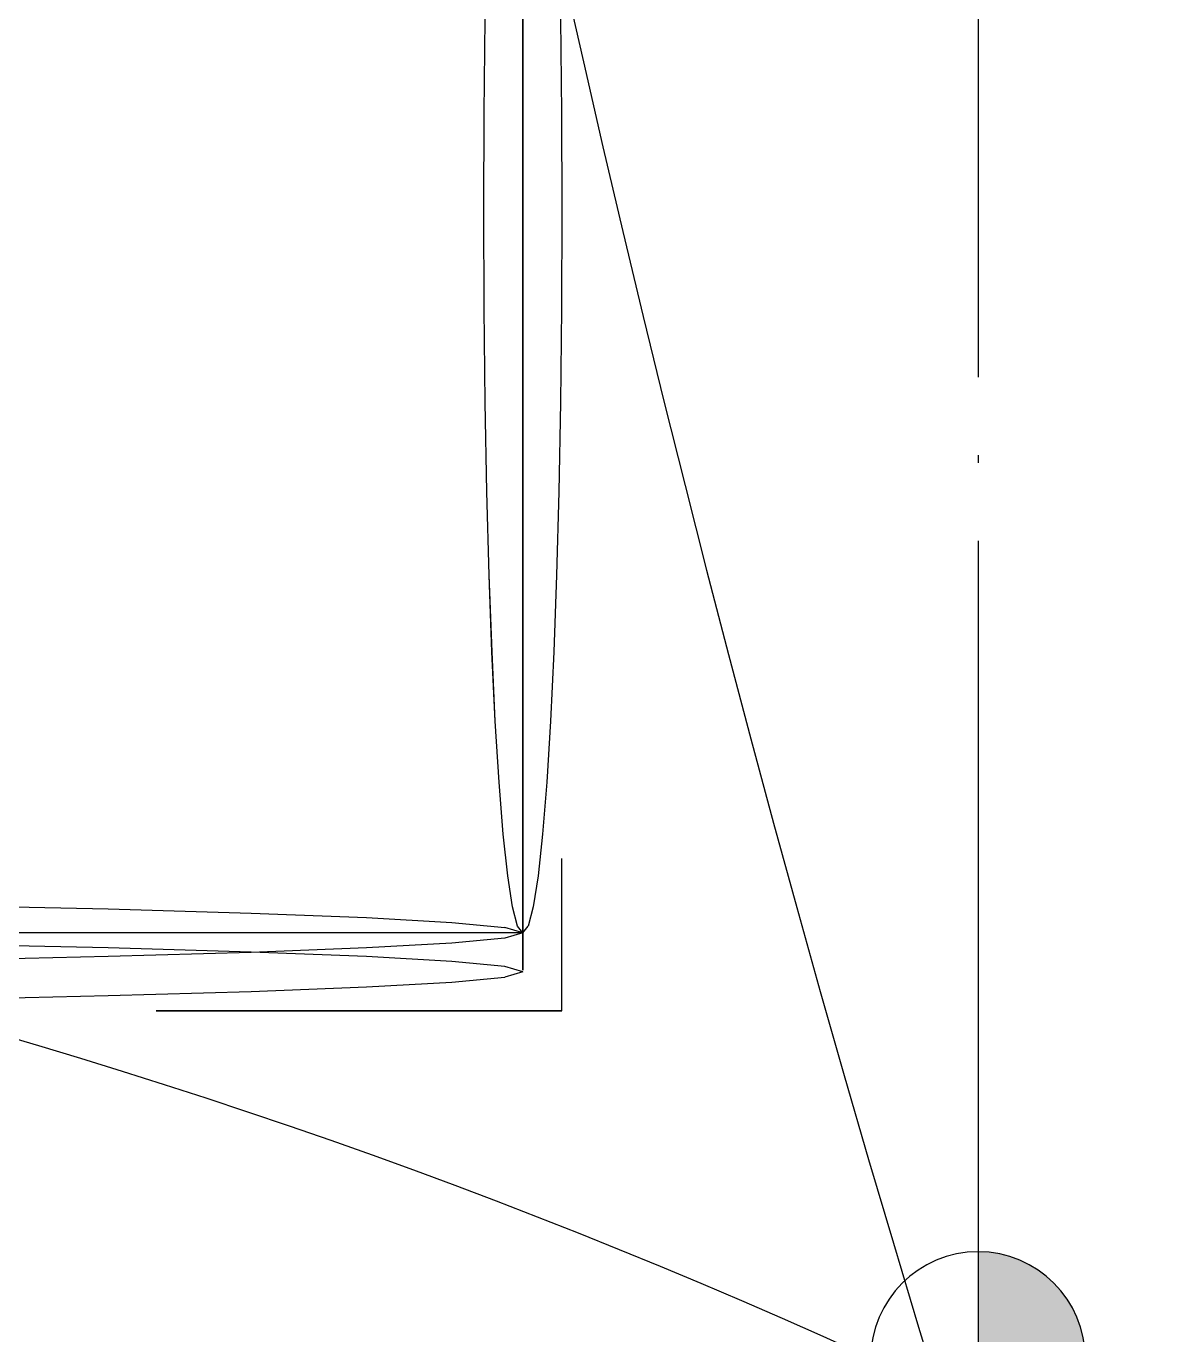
# Model space of a CAD drawing. Extents: x 11992 to 29481, y -6727 to 6811.
# Drawn here: x 21753.8 to 22045.9, y 430.5 to 765.9 of the extents above; entities that cross this region are included whole.
import ezdxf

# ---------------------------------------------------------------- set-up
doc = ezdxf.new("R2010")
doc.units = 0
doc.header["$MEASUREMENT"] = 0
doc.linetypes.add('DOTE', pattern=[2.42, 2, -0.2, 0.02, -0.2])
doc.layers.get('0').update_dxf_attribs({"color": 8, "linetype": 'CONTINUOUS'})
for name, color, linetype in [('zoylight 2射灯', 1, 'CONTINUOUS'), ('zoylight 4标注', 9, 'CONTINUOUS'), ('zoylight 5回路', 4, 'CONTINUOUS')]:
    doc.layers.add(name, color=color, linetype=linetype)

# ---------------------------------------------------------------- blocks, each defined once
blk = doc.blocks.new('嵌入式射灯55')
at = {"layer": 'zoylight 2射灯'}
h = blk.add_hatch(color=256, dxfattribs=at)
h.dxf.hatch_style = 1
h.paths.add_polyline_path([(0, 0), (0, 27.5, 0.4142136), (-27.5, 0)])
h.paths.add_polyline_path([(0, -27.5, 0.4142136), (27.5, 0), (0, 0)])
for p, q in [((0, -48.125), (0, 48.125)), ((48.125, 0), (-48.125, 0))]:
    blk.add_line(p, q, dxfattribs=at)
blk.add_circle((0, 0), 27.5, dxfattribs=at)

msp = doc.modelspace()

# ---------------------------------------------------------------- linework, layer by layer
for p, q in [((21880.89, 903.58, -2368.6), (21881.11, 533.59, -2368.6)), ((21880.89, 903.58, -1988.6), (21881.11, 533.59, -1988.6)), ((21881.1, 893.99, -2368.6), (21881.1, 533.99, -2368.6)), ((21881.1, 533.99, -1988.75), (21881.1, 893.99, -1988.75)), ((21881.1, 784.04, -1979.54), (21881.1, 761.83, -1979.11)), ((21881.1, 761.83, -1998.39), (21881.1, 784.04, -1997.96)), ((21871.2, 743.71, -2368.6), (21871.47, 767.78, -2368.6)), ((21871.2, 743.71, -1988.6), (21871.47, 767.78, -1988.6)), ((21890.75, 767.78, -2368.6), (21891.02, 743.71, -2368.6)), ((21890.75, 767.78, -1988.6), (21891.02, 743.71, -1988.6)), ((21881.1, 763.99, -2368.6), (21881.1, 643.99, -2368.6)), ((21881.1, 761.83, -1979.11), (21881.1, 738.41, -1978.84)), ((21881.1, 738.41, -1998.66), (21881.1, 761.83, -1998.39)), ((21881.1, 658.37, -2368.59), (21881.1, 748.37, -2368.59)), ((21881.1, 748.37, -2368.59), (21881.1, 748.37, -2418.97)), ((21881.1, 748.37, -2418.97), (21881.1, 748.33, -2419.8)), ((21881.1, 748.33, -2419.8), (21881.1, 748.27, -2420.63)), ((21881.1, 748.27, -2420.63), (21881.1, 748.18, -2421.46)), ((21881.1, 748.18, -2421.46), (21881.1, 748.06, -2422.28)), ((21881.1, 748.06, -2422.28), (21881.1, 747.91, -2423.1)), ((21881.1, 747.91, -2423.1), (21881.1, 747.73, -2423.91)), ((21881.1, 747.73, -2423.91), (21881.1, 747.53, -2424.72)), ((21881.1, 747.53, -2424.72), (21881.1, 747.3, -2425.52)), ((21881.1, 747.3, -2425.52), (21881.1, 747.04, -2426.31)), ((21881.1, 747.04, -2426.31), (21881.1, 746.75, -2427.1)), ((21881.1, 746.75, -2427.1), (21881.1, 746.44, -2427.87)), ((21881.1, 746.44, -2427.87), (21881.1, 746.1, -2428.63)), ((21881.1, 746.1, -2428.63), (21881.1, 745.73, -2429.38)), ((21881.1, 745.73, -2429.38), (21881.1, 745.34, -2430.11)), ((21881.1, 745.34, -2430.11), (21881.1, 744.92, -2430.83)), ((21881.1, 744.92, -2430.83), (21881.1, 744.48, -2431.54)), ((21881.1, 744.48, -2431.54), (21881.1, 744.02, -2432.23)), ((21871.11, 718.61, -2368.6), (21871.2, 743.71, -2368.6)), ((21871.11, 718.61, -1988.6), (21871.2, 743.71, -1988.6)), ((21881.1, 744.02, -2432.23), (21881.1, 743.53, -2432.91)), ((21881.1, 743.53, -2432.91), (21881.1, 743.02, -2433.56)), ((21881.1, 743.02, -2433.56), (21881.1, 742.48, -2434.2)), ((21881.1, 742.48, -2434.2), (21881.1, 741.93, -2434.82)), ((21881.1, 741.93, -2434.82), (21881.1, 741.35, -2435.43)), ((21881.1, 741.35, -2435.43), (21881.1, 740.75, -2436.01)), ((21891.02, 743.71, -2368.6), (21891.11, 718.61, -2368.6)), ((21891.02, 743.71, -1988.6), (21891.11, 718.61, -1988.6)), ((21881.1, 740.75, -2436.01), (21881.1, 740.14, -2436.57)), ((21881.1, 740.14, -2436.57), (21881.1, 739.5, -2437.1)), ((21881.1, 739.5, -2437.1), (21881.1, 738.85, -2437.62)), ((21881.1, 738.85, -2437.62), (21881.1, 738.18, -2438.11)), ((21881.1, 738.41, -1978.84), (21881.1, 713.99, -1978.75)), ((21881.1, 713.99, -1998.75), (21881.1, 738.41, -1998.66)), ((21881.1, 738.18, -2438.11), (21881.1, 737.49, -2438.58)), ((21881.1, 737.49, -2438.58), (21881.1, 669.25, -2438.58)), ((21871.2, 693.51, -2368.6), (21871.11, 718.61, -2368.6)), ((21871.2, 693.51, -1988.6), (21871.11, 718.61, -1988.6)), ((21891.11, 718.61, -2368.6), (21891.02, 693.51, -2368.6)), ((21891.11, 718.61, -1988.6), (21891.02, 693.51, -1988.6)), ((21881.1, 713.99, -1978.75), (21881.1, 689.57, -1978.84)), ((21881.1, 689.57, -1998.66), (21881.1, 713.99, -1998.75)), ((21871.47, 669.43, -2368.6), (21871.2, 693.51, -2368.6)), ((21871.47, 669.43, -1988.6), (21871.2, 693.51, -1988.6)), ((21891.02, 693.51, -2368.6), (21890.75, 669.43, -2368.6)), ((21891.02, 693.51, -1988.6), (21890.75, 669.43, -1988.6)), ((21881.1, 689.57, -1978.84), (21881.1, 666.15, -1979.11)), ((21881.1, 666.15, -1998.39), (21881.1, 689.57, -1998.66)), ((21871.9, 646.6, -2368.6), (21871.47, 669.43, -2368.6)), ((21871.9, 646.6, -1988.6), (21871.47, 669.43, -1988.6)), ((21881.1, 669.25, -2438.58), (21881.1, 668.56, -2438.11)), ((21881.1, 668.56, -2438.11), (21881.1, 667.89, -2437.62)), ((21881.1, 667.89, -2437.62), (21881.1, 667.23, -2437.1)), ((21890.75, 669.43, -2368.6), (21890.32, 646.6, -2368.6)), ((21890.75, 669.43, -1988.6), (21890.32, 646.6, -1988.6)), ((21881.1, 667.23, -2437.1), (21881.1, 666.6, -2436.57)), ((21881.1, 666.6, -2436.57), (21881.1, 665.98, -2436.01)), ((21881.1, 666.15, -1979.11), (21881.1, 643.94, -1979.54)), ((21881.1, 643.94, -1997.96), (21881.1, 666.15, -1998.39)), ((21881.1, 665.98, -2436.01), (21881.1, 665.38, -2435.43)), ((21881.1, 665.38, -2435.43), (21881.1, 664.81, -2434.82)), ((21881.1, 664.81, -2434.82), (21881.1, 664.25, -2434.2)), ((21881.1, 664.25, -2434.2), (21881.1, 663.72, -2433.56)), ((21881.1, 663.72, -2433.56), (21881.1, 663.21, -2432.91)), ((21881.1, 663.21, -2432.91), (21881.1, 662.72, -2432.23)), ((21881.1, 662.72, -2432.23), (21881.1, 662.25, -2431.54)), ((21881.1, 662.25, -2431.54), (21881.1, 661.81, -2430.83)), ((21881.1, 661.81, -2430.83), (21881.1, 661.39, -2430.11)), ((21881.1, 661.39, -2430.11), (21881.1, 661, -2429.38)), ((21881.1, 661, -2429.38), (21881.1, 660.64, -2428.63)), ((21881.1, 660.64, -2428.63), (21881.1, 660.3, -2427.87)), ((21881.1, 660.3, -2427.87), (21881.1, 659.98, -2427.1)), ((21881.1, 659.98, -2427.1), (21881.1, 659.7, -2426.31)), ((21881.1, 659.7, -2426.31), (21881.1, 659.44, -2425.52)), ((21881.1, 659.44, -2425.52), (21881.1, 659.21, -2424.72)), ((21881.1, 659.21, -2424.72), (21881.1, 659, -2423.91)), ((21881.1, 659, -2423.91), (21881.1, 658.83, -2423.1)), ((21881.1, 658.83, -2423.1), (21881.1, 658.68, -2422.28)), ((21881.1, 658.68, -2422.28), (21881.1, 658.56, -2421.46)), ((21881.1, 658.56, -2421.46), (21881.1, 658.46, -2420.63)), ((21881.1, 658.46, -2420.63), (21881.1, 658.4, -2419.8)), ((21881.1, 658.4, -2419.8), (21881.1, 658.37, -2418.97)), ((21881.1, 658.37, -2418.97), (21881.1, 658.37, -2368.59)), ((21872.48, 625.24, -2368.6), (21871.9, 646.6, -2368.6)), ((21872.48, 625.24, -1988.6), (21871.9, 646.6, -1988.6)), ((21881.1, 643.94, -1979.54), (21881.1, 623.15, -1980.12)), ((21881.1, 623.15, -1997.38), (21881.1, 643.94, -1997.96)), ((21890.32, 646.6, -2368.6), (21889.74, 625.24, -2368.6)), ((21890.32, 646.6, -1988.6), (21889.74, 625.24, -1988.6)), ((21873.19, 605.56, -2368.6), (21872.48, 625.24, -2368.6)), ((21873.2, 605.56, -1988.6), (21872.48, 625.24, -1988.6)), ((21889.74, 625.24, -2368.6), (21889.03, 605.56, -2368.6)), ((21889.74, 625.24, -1988.6), (21889.03, 605.56, -1988.6)), ((21881.1, 623.15, -1980.12), (21881.1, 604.01, -1980.83)), ((21881.1, 604.01, -1996.67), (21881.1, 623.15, -1997.38)), ((21874.04, 587.79, -2368.6), (21873.19, 605.56, -2368.6)), ((21874.04, 587.79, -1988.6), (21873.2, 605.56, -1988.6)), ((21881.1, 604.01, -1980.83), (21881.1, 586.72, -1981.68)), ((21881.1, 586.72, -1995.82), (21881.1, 604.01, -1996.67)), ((21889.03, 605.56, -2368.6), (21888.18, 587.79, -2368.6)), ((21889.03, 605.56, -1988.6), (21888.18, 587.79, -1988.6)), ((21875, 572.15, -2368.6), (21874.04, 587.79, -2368.6)), ((21875, 572.15, -1988.6), (21874.04, 587.79, -1988.6)), ((21888.18, 587.79, -2368.6), (21887.22, 572.15, -2368.6)), ((21888.18, 587.79, -1988.6), (21887.22, 572.15, -1988.6)), ((21881.1, 586.72, -1981.68), (21881.1, 571.51, -1982.64)), ((21881.1, 571.51, -1994.86), (21881.1, 586.72, -1995.82)), ((21876.06, 558.85, -2368.6), (21875, 572.15, -2368.6)), ((21876.06, 558.85, -1988.6), (21875, 572.15, -1988.6)), ((21881.1, 571.51, -1982.64), (21881.1, 558.57, -1983.7)), ((21881.1, 558.57, -1993.8), (21881.1, 571.51, -1994.86)), ((21887.22, 572.15, -2368.6), (21886.16, 558.85, -2368.6)), ((21887.22, 572.15, -1988.6), (21886.16, 558.85, -1988.6)), ((21877.22, 548.13, -2368.6), (21876.06, 558.85, -2368.6)), ((21877.22, 548.13, -1988.6), (21876.06, 558.85, -1988.6)), ((21881.1, 558.57, -1983.7), (21881.1, 548.14, -1984.86)), ((21881.1, 548.14, -1992.64), (21881.1, 558.57, -1993.8)), ((21886.16, 558.85, -2368.6), (21885, 548.13, -2368.6)), ((21886.16, 558.85, -1988.6), (21885, 548.13, -1988.6)), ((21891.11, 513.59, -2368.6), (21891.11, 552.59, -2368.6)), ((21891.11, 513.59, -2368.6), (21891.11, 552.59, -2368.6)), ((21891.11, 513.59, -1988.6), (21891.11, 552.59, -1988.6)), ((21891.11, 513.59, -1988.6), (21891.11, 552.59, -1988.6)), ((21878.45, 540.2, -2368.6), (21877.22, 548.13, -2368.6)), ((21878.45, 540.2, -1988.6), (21877.22, 548.13, -1988.6)), ((21881.1, 548.14, -1984.86), (21881.1, 540.42, -1986.09)), ((21881.1, 540.42, -1991.41), (21881.1, 548.14, -1992.64)), ((21885, 548.13, -2368.6), (21883.77, 540.2, -2368.6)), ((21885, 548.13, -1988.6), (21883.77, 540.2, -1988.6)), ((21881.1, 543.9, -2204.44), (21881.1, 543.99, -2178.68)), ((21881.1, 543.99, -2178.68), (21881.1, 543.9, -2152.91)), ((21881.1, 543.63, -2229.15), (21881.1, 543.9, -2204.44)), ((21881.1, 543.9, -2152.91), (21881.1, 543.63, -2128.2)), ((21881.1, 543.21, -2252.59), (21881.1, 543.63, -2229.15)), ((21881.1, 543.63, -2128.2), (21881.1, 543.21, -2104.76)), ((21731.71, 540.66, -2368.6), (21774.82, 539.7, -2368.6)), ((21731.71, 540.66, -1988.6), (21774.82, 539.7, -1988.6)), ((21879.75, 535.28, -2368.6), (21878.45, 540.2, -2368.6)), ((21879.75, 535.28, -1988.6), (21878.45, 540.2, -1988.6)), ((21881.1, 542.63, -2274.52), (21881.1, 543.21, -2252.59)), ((21881.1, 543.21, -2104.76), (21881.1, 542.63, -2082.83)), ((21881.1, 541.91, -2294.72), (21881.1, 542.63, -2274.52)), ((21881.1, 542.63, -2082.83), (21881.1, 541.91, -2062.63)), ((21881.1, 541.06, -2312.96), (21881.1, 541.91, -2294.72)), ((21881.1, 541.91, -2062.63), (21881.1, 541.06, -2044.39)), ((21881.1, 540.1, -2329.02), (21881.1, 541.06, -2312.96)), ((21881.1, 541.06, -2044.39), (21881.1, 540.1, -2028.33)), ((21881.1, 540.42, -1986.09), (21881.1, 535.64, -1987.39)), ((21881.1, 535.64, -1990.11), (21881.1, 540.42, -1991.41)), ((21881.1, 539.04, -2342.66), (21881.1, 540.1, -2329.02)), ((21881.1, 540.1, -2028.33), (21881.1, 539.04, -2014.69)), ((21883.77, 540.2, -2368.6), (21882.47, 535.28, -2368.6)), ((21883.77, 540.2, -1988.6), (21882.47, 535.28, -1988.6)), ((21774.82, 539.7, -2368.6), (21811.46, 538.63, -2368.6)), ((21774.82, 539.7, -1988.6), (21811.46, 538.63, -1988.6)), ((21811.46, 538.63, -2368.6), (21841.02, 537.48, -2368.6)), ((21811.46, 538.63, -1988.6), (21841.02, 537.48, -1988.6)), ((21841.02, 537.48, -2368.6), (21862.89, 536.24, -2368.6)), ((21841.02, 537.48, -1988.6), (21862.89, 536.24, -1988.6)), ((21881.1, 537.88, -2353.67), (21881.1, 539.04, -2342.66)), ((21881.1, 539.04, -2014.69), (21881.1, 537.88, -2003.68)), ((21881.1, 536.65, -2361.81), (21881.1, 537.88, -2353.67)), ((21881.1, 537.88, -2003.68), (21881.1, 536.65, -1995.54)), ((21881.1, 535.35, -2366.87), (21881.1, 536.65, -2361.81)), ((21881.1, 536.65, -1995.54), (21881.1, 535.35, -1990.48)), ((21881.11, 533.59, -2368.6), (20861.12, 533.59, -2368.6)), ((21881.11, 533.59, -1988.6), (20861.12, 533.59, -1988.6)), ((21862.89, 536.24, -2368.6), (21876.45, 534.94, -2368.6)), ((21862.89, 536.24, -1988.6), (21876.45, 534.94, -1988.6)), ((21881.11, 533.59, -2368.6), (21876.45, 534.94, -2368.6)), ((21881.11, 533.59, -1988.6), (21876.45, 534.94, -1988.6)), ((21881.11, 533.59, -2368.6), (21876.45, 532.23, -2368.6)), ((21881.11, 533.59, -1988.6), (21876.45, 532.23, -1988.6)), ((21881.11, 533.59, -2368.6), (21879.75, 535.28, -2368.6)), ((21881.11, 533.59, -1988.6), (21879.75, 535.28, -1988.6)), ((21881.1, 535.64, -1987.39), (21881.1, 533.99, -1988.75)), ((21881.1, 533.99, -1988.75), (21881.1, 535.64, -1990.11)), ((21881.1, 533.99, -2368.6), (21881.1, 535.35, -2366.87)), ((21881.1, 533.99, -1988.75), (21881.1, 535.35, -1990.48)), ((21881.1, 533.99, -1988.75), (21881.1, 532.64, -1990.48)), ((21881.1, 532.64, -2366.87), (21881.1, 533.99, -2368.6)), ((21881.1, 533.99, -2368.6), (21881.1, 533.99, -1988.75)), ((21881.11, 533.59, -2368.6), (21882.47, 535.28, -2368.6)), ((21881.11, 533.59, -1988.6), (21882.47, 535.28, -1988.6)), ((21774.82, 529.7, -2368.6), (21731.71, 530.66, -2368.6)), ((21774.82, 529.7, -1988.6), (21731.71, 530.66, -1988.6)), ((21862.89, 530.93, -2368.6), (21841.02, 529.69, -2368.6)), ((21862.89, 530.93, -1988.6), (21841.02, 529.69, -1988.6)), ((21876.45, 532.23, -2368.6), (21862.89, 530.93, -2368.6)), ((21876.45, 532.23, -1988.6), (21862.89, 530.93, -1988.6)), ((21881.1, 532.64, -1990.48), (21881.1, 531.33, -1995.54)), ((21881.1, 531.33, -2361.81), (21881.1, 532.64, -2366.87)), ((21881.1, 531.33, -1995.54), (21881.1, 530.1, -2003.68)), ((21881.1, 530.1, -2353.67), (21881.1, 531.33, -2361.81)), ((21881.1, 530.1, -2003.68), (21881.1, 528.95, -2014.69)), ((21881.1, 528.95, -2342.66), (21881.1, 530.1, -2353.67)), ((21774.82, 527.48, -2368.6), (21731.71, 526.52, -2368.6)), ((21774.82, 527.48, -1988.6), (21731.71, 526.52, -1988.6)), ((21811.46, 528.63, -2368.6), (21774.82, 529.7, -2368.6)), ((21811.46, 528.63, -1988.6), (21774.82, 529.7, -1988.6)), ((21811.46, 528.54, -2368.6), (21774.82, 527.48, -2368.6)), ((21811.46, 528.54, -1988.6), (21774.82, 527.48, -1988.6)), ((21841.02, 529.69, -2368.6), (21811.46, 528.54, -2368.6)), ((21841.02, 529.69, -1988.6), (21811.46, 528.54, -1988.6)), ((21841.02, 527.48, -2368.6), (21811.46, 528.63, -2368.6)), ((21841.02, 527.48, -1988.6), (21811.46, 528.63, -1988.6)), ((21862.89, 526.24, -2368.6), (21841.02, 527.48, -2368.6)), ((21862.89, 526.24, -1988.6), (21841.02, 527.48, -1988.6)), ((21881.1, 528.95, -2014.69), (21881.1, 527.88, -2028.33)), ((21881.1, 527.88, -2329.02), (21881.1, 528.95, -2342.66)), ((21881.1, 527.88, -2028.33), (21881.1, 526.92, -2044.39)), ((21881.1, 526.92, -2312.96), (21881.1, 527.88, -2329.02)), ((21881.1, 526.92, -2044.39), (21881.1, 526.08, -2062.63)), ((21881.1, 526.08, -2294.72), (21881.1, 526.92, -2312.96)), ((21876.45, 524.94, -2368.6), (21862.89, 526.24, -2368.6)), ((21876.45, 524.94, -1988.6), (21862.89, 526.24, -1988.6)), ((21881.11, 523.59, -2368.6), (21876.45, 524.94, -2368.6)), ((21881.11, 523.59, -1988.6), (21876.45, 524.94, -1988.6)), ((21881.11, 523.59, -2368.6), (21876.45, 522.23, -2368.6)), ((21881.11, 523.59, -1988.6), (21876.45, 522.23, -1988.6)), ((21881.1, 526.08, -2062.63), (21881.1, 525.36, -2082.83)), ((21881.1, 525.36, -2274.52), (21881.1, 526.08, -2294.72)), ((21881.1, 525.36, -2082.83), (21881.1, 524.78, -2104.76)), ((21881.1, 524.78, -2252.59), (21881.1, 525.36, -2274.52)), ((21881.1, 524.78, -2104.76), (21881.1, 524.35, -2128.2)), ((21881.1, 524.35, -2229.15), (21881.1, 524.78, -2252.59)), ((21881.1, 524.35, -2128.2), (21881.1, 524.08, -2152.91)), ((21881.1, 524.08, -2204.44), (21881.1, 524.35, -2229.15)), ((21881.1, 524.08, -2152.91), (21881.1, 523.99, -2178.68)), ((21881.1, 523.99, -2178.68), (21881.1, 524.08, -2204.44)), ((21841.02, 519.69, -2368.6), (21862.89, 520.93, -2368.6)), ((21841.02, 519.69, -1988.6), (21862.89, 520.93, -1988.6)), ((21862.89, 520.93, -2368.6), (21876.45, 522.23, -2368.6)), ((21862.89, 520.93, -1988.6), (21876.45, 522.23, -1988.6)), ((21731.71, 516.52, -2368.6), (21774.82, 517.48, -2368.6)), ((21731.71, 516.52, -1988.6), (21774.82, 517.48, -1988.6)), ((21774.82, 517.48, -2368.6), (21811.46, 518.54, -2368.6)), ((21774.82, 517.48, -1988.6), (21811.46, 518.54, -1988.6)), ((21811.46, 518.54, -2368.6), (21841.02, 519.69, -2368.6)), ((21811.46, 518.54, -1988.6), (21841.02, 519.69, -1988.6)), ((21787.11, 513.59, -2368.6), (21891.11, 513.59, -2368.6)), ((21891.11, 513.59, -2368.6), (21787.11, 513.59, -2368.6)), ((21787.11, 513.59, -1988.6), (21891.11, 513.59, -1988.6)), ((21891.11, 513.59, -1988.6), (21787.11, 513.59, -1988.6))]:
    msp.add_line(p, q)
at = {"layer": 'zoylight 4标注', "color": 9, "linetype": 'DOTE', "ltscale": 100}
msp.add_line((21997.75, 3537.97, 2437.44), (21997.75, -431.75, 2437.44), dxfattribs=at)
at = {"layer": 'zoylight 5回路', "linetype": 'Continuous'}
for centre, radius, start, end in [((26555.73, 1817.7), 4778.4, 162.95791, 197.11973), ((21289.41, -1066.31), 1639.02, 64.73108, 114.87326)]:
    msp.add_arc(centre, radius, start, end, dxfattribs=at)

# ---------------------------------------------------------------- block references
at = {"layer": 'zoylight 2射灯', "xscale": -1, "rotation": 180}
msp.add_blockref('嵌入式射灯55', (21997.75, 424.33, 2437.44), dxfattribs=at)

doc.saveas('drawing.dxf')
